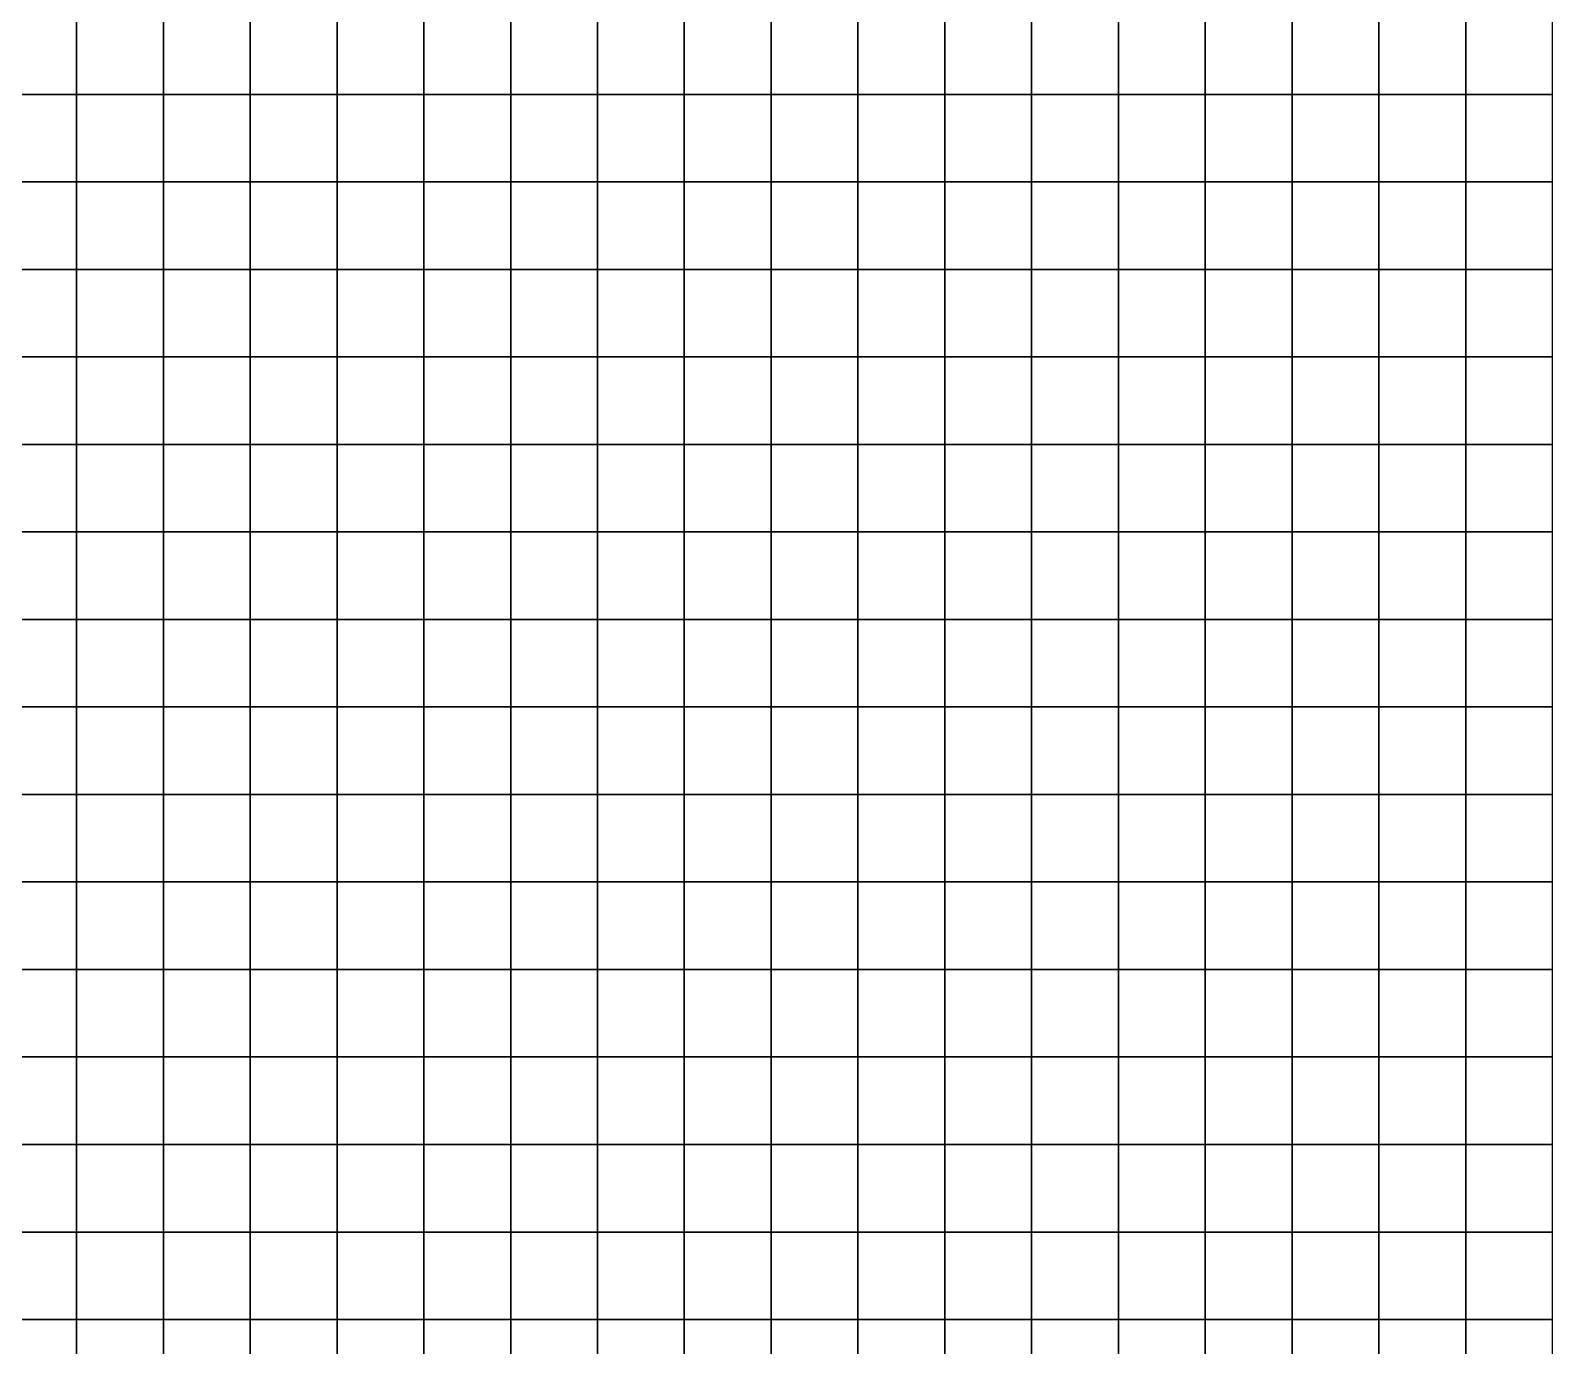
# Model space of a CAD drawing. Header units: metres. Extents: x -5 to 122, y -9 to 115.
# Drawn here: x 87.19 to 122.35, y 29.73 to 60.1 of the extents above; entities that cross this region are included whole.
import ezdxf

# ---------------------------------------------------------------- set-up
doc = ezdxf.new("R2010")
doc.units = ezdxf.units.M
doc.layers.add('terrain', color=7, linetype='Continuous')

msp = doc.modelspace()

# ---------------------------------------------------------------- linework, layer by layer
at = {"layer": 'terrain'}
for points in [[(88.252, 58.621, 1.752), (88.252, 60.642, 1.57), (86.247, 60.642, 1.76), (86.247, 58.621, 1.85)], [(90.258, 58.621, 1.6), (90.258, 60.642, 1.353), (88.252, 60.642, 1.57), (88.252, 58.621, 1.752)], [(92.264, 58.621, 1.332), (92.264, 60.642, 1.103), (90.258, 60.642, 1.353), (90.258, 58.621, 1.6)], [(94.269, 58.621, 1.09), (94.269, 60.642, 1.08), (92.264, 60.642, 1.103), (92.264, 58.621, 1.332)], [(96.275, 58.621, 1.08), (96.275, 60.642, 1.08), (94.269, 60.642, 1.08), (94.269, 58.621, 1.09)], [(98.281, 58.621, 1.08), (98.281, 60.642, 1.08), (96.275, 60.642, 1.08), (96.275, 58.621, 1.08)], [(100.287, 58.621, 1.08), (100.287, 60.642, 1.08), (98.281, 60.642, 1.08), (98.281, 58.621, 1.08)], [(102.292, 58.621, 1.115), (102.292, 60.642, 1.08), (100.287, 60.642, 1.08), (100.287, 58.621, 1.08)], [(104.298, 58.621, 1.08), (104.298, 60.642, 1.08), (102.292, 60.642, 1.08), (102.292, 58.621, 1.115)], [(106.304, 58.621, 1.08), (106.304, 60.642, 1.08), (104.298, 60.642, 1.08), (104.298, 58.621, 1.08)], [(108.31, 58.621, 1.08), (108.31, 60.642, 1.092), (106.304, 60.642, 1.08), (106.304, 58.621, 1.08)], [(110.315, 58.621, 1.247), (110.315, 60.642, 1.168), (108.31, 60.642, 1.092), (108.31, 58.621, 1.08)], [(112.321, 58.621, 1.088), (112.321, 60.642, 1.01), (110.315, 60.642, 1.168), (110.315, 58.621, 1.247)], [(114.327, 58.621, 0.86), (114.327, 60.642, 0.845), (112.321, 60.642, 1.01), (112.321, 58.621, 1.088)], [(116.332, 58.621, 0.808), (116.332, 60.642, 0.768), (114.327, 60.642, 0.845), (114.327, 58.621, 0.86)], [(118.338, 58.621, 0.757), (118.338, 60.642, 0.745), (116.332, 60.642, 0.768), (116.332, 58.621, 0.808)], [(120.344, 58.621, 0.73), (120.344, 60.642, 0.728), (118.338, 60.642, 0.745), (118.338, 58.621, 0.757)], [(122.35, 58.621, 0.688), (122.35, 60.642, 0.655), (120.344, 60.642, 0.728), (120.344, 58.621, 0.73)], [(88.252, 56.6, 1.843), (88.252, 58.621, 1.752), (86.247, 58.621, 1.85), (86.247, 56.6, 1.895)], [(90.258, 56.6, 1.728), (90.258, 58.621, 1.6), (88.252, 58.621, 1.752), (88.252, 56.6, 1.843)], [(92.264, 56.6, 1.515), (92.264, 58.621, 1.332), (90.258, 58.621, 1.6), (90.258, 56.6, 1.728)], [(94.269, 56.6, 1.262), (94.269, 58.621, 1.09), (92.264, 58.621, 1.332), (92.264, 56.6, 1.515)], [(96.275, 56.6, 1.093), (96.275, 58.621, 1.08), (94.269, 58.621, 1.09), (94.269, 56.6, 1.262)], [(98.281, 56.6, 1.085), (98.281, 58.621, 1.08), (96.275, 58.621, 1.08), (96.275, 56.6, 1.093)], [(100.287, 56.6, 1.08), (100.287, 58.621, 1.08), (98.281, 58.621, 1.08), (98.281, 56.6, 1.085)], [(102.292, 56.6, 1.103), (102.292, 58.621, 1.115), (100.287, 58.621, 1.08), (100.287, 56.6, 1.08)], [(104.298, 56.6, 1.08), (104.298, 58.621, 1.08), (102.292, 58.621, 1.115), (102.292, 56.6, 1.103)], [(106.304, 56.6, 1.08), (106.304, 58.621, 1.08), (104.298, 58.621, 1.08), (104.298, 56.6, 1.08)], [(108.31, 56.6, 1.08), (108.31, 58.621, 1.08), (106.304, 58.621, 1.08), (106.304, 56.6, 1.08)], [(110.315, 56.6, 1.26), (110.315, 58.621, 1.247), (108.31, 58.621, 1.08), (108.31, 56.6, 1.08)], [(112.321, 56.6, 1.107), (112.321, 58.621, 1.088), (110.315, 58.621, 1.247), (110.315, 56.6, 1.26)], [(114.327, 56.6, 0.908), (114.327, 58.621, 0.86), (112.321, 58.621, 1.088), (112.321, 56.6, 1.107)], [(116.332, 56.6, 0.85), (116.332, 58.621, 0.808), (114.327, 58.621, 0.86), (114.327, 56.6, 0.908)], [(118.338, 56.6, 0.805), (118.338, 58.621, 0.757), (116.332, 58.621, 0.808), (116.332, 56.6, 0.85)], [(120.344, 56.6, 0.745), (120.344, 58.621, 0.73), (118.338, 58.621, 0.757), (118.338, 56.6, 0.805)], [(122.35, 56.6, 0.735), (122.35, 58.621, 0.688), (120.344, 58.621, 0.73), (120.344, 56.6, 0.745)], [(88.252, 54.579, 1.945), (88.252, 56.6, 1.843), (86.247, 56.6, 1.895), (86.247, 54.579, 1.903)], [(90.258, 54.579, 1.757), (90.258, 56.6, 1.728), (88.252, 56.6, 1.843), (88.252, 54.579, 1.945)], [(92.264, 54.579, 1.6), (92.264, 56.6, 1.515), (90.258, 56.6, 1.728), (90.258, 54.579, 1.757)], [(94.269, 54.579, 1.433), (94.269, 56.6, 1.262), (92.264, 56.6, 1.515), (92.264, 54.579, 1.6)], [(96.275, 54.579, 1.275), (96.275, 56.6, 1.093), (94.269, 56.6, 1.262), (94.269, 54.579, 1.433)], [(98.281, 54.579, 1.132), (98.281, 56.6, 1.085), (96.275, 56.6, 1.093), (96.275, 54.579, 1.275)], [(100.287, 54.579, 1.08), (100.287, 56.6, 1.08), (98.281, 56.6, 1.085), (98.281, 54.579, 1.132)], [(102.292, 54.579, 1.08), (102.292, 56.6, 1.103), (100.287, 56.6, 1.08), (100.287, 54.579, 1.08)], [(104.298, 54.579, 1.08), (104.298, 56.6, 1.08), (102.292, 56.6, 1.103), (102.292, 54.579, 1.08)], [(106.304, 54.579, 1.08), (106.304, 56.6, 1.08), (104.298, 56.6, 1.08), (104.298, 54.579, 1.08)], [(108.31, 54.579, 1.09), (108.31, 56.6, 1.08), (106.304, 56.6, 1.08), (106.304, 54.579, 1.08)], [(110.315, 54.579, 1.162), (110.315, 56.6, 1.26), (108.31, 56.6, 1.08), (108.31, 54.579, 1.09)], [(112.321, 54.579, 1.073), (112.321, 56.6, 1.107), (110.315, 56.6, 1.26), (110.315, 54.579, 1.162)], [(114.327, 54.579, 0.89), (114.327, 56.6, 0.908), (112.321, 56.6, 1.107), (112.321, 54.579, 1.073)], [(116.332, 54.579, 0.868), (116.332, 56.6, 0.85), (114.327, 56.6, 0.908), (114.327, 54.579, 0.89)], [(118.338, 54.579, 0.848), (118.338, 56.6, 0.805), (116.332, 56.6, 0.85), (116.332, 54.579, 0.868)], [(120.344, 54.579, 0.81), (120.344, 56.6, 0.745), (118.338, 56.6, 0.805), (118.338, 54.579, 0.848)], [(122.35, 54.579, 0.785), (122.35, 56.6, 0.735), (120.344, 56.6, 0.745), (120.344, 54.579, 0.81)], [(88.252, 52.559, 1.905), (88.252, 54.579, 1.945), (86.247, 54.579, 1.903), (86.247, 52.559, 1.98)], [(90.258, 52.559, 1.81), (90.258, 54.579, 1.757), (88.252, 54.579, 1.945), (88.252, 52.559, 1.905)], [(92.264, 52.559, 1.67), (92.264, 54.579, 1.6), (90.258, 54.579, 1.757), (90.258, 52.559, 1.81)], [(94.269, 52.559, 1.507), (94.269, 54.579, 1.433), (92.264, 54.579, 1.6), (92.264, 52.559, 1.67)], [(96.275, 52.559, 1.357), (96.275, 54.579, 1.275), (94.269, 54.579, 1.433), (94.269, 52.559, 1.507)], [(98.281, 52.559, 1.205), (98.281, 54.579, 1.132), (96.275, 54.579, 1.275), (96.275, 52.559, 1.357)], [(100.287, 52.559, 1.09), (100.287, 54.579, 1.08), (98.281, 54.579, 1.132), (98.281, 52.559, 1.205)], [(102.292, 52.559, 1.08), (102.292, 54.579, 1.08), (100.287, 54.579, 1.08), (100.287, 52.559, 1.09)], [(104.298, 52.559, 1.08), (104.298, 54.579, 1.08), (102.292, 54.579, 1.08), (102.292, 52.559, 1.08)], [(106.304, 52.559, 1.088), (106.304, 54.579, 1.08), (104.298, 54.579, 1.08), (104.298, 52.559, 1.08)], [(108.31, 52.559, 1.233), (108.31, 54.579, 1.09), (106.304, 54.579, 1.08), (106.304, 52.559, 1.088)], [(110.315, 52.559, 1.153), (110.315, 54.579, 1.162), (108.31, 54.579, 1.09), (108.31, 52.559, 1.233)], [(112.321, 52.559, 1.113), (112.321, 54.579, 1.073), (110.315, 54.579, 1.162), (110.315, 52.559, 1.153)], [(114.327, 52.559, 0.945), (114.327, 54.579, 0.89), (112.321, 54.579, 1.073), (112.321, 52.559, 1.113)], [(116.332, 52.559, 0.838), (116.332, 54.579, 0.868), (114.327, 54.579, 0.89), (114.327, 52.559, 0.945)], [(118.338, 52.559, 0.865), (118.338, 54.579, 0.848), (116.332, 54.579, 0.868), (116.332, 52.559, 0.838)], [(120.344, 52.559, 0.85), (120.344, 54.579, 0.81), (118.338, 54.579, 0.848), (118.338, 52.559, 0.865)], [(122.35, 52.559, 0.838), (122.35, 54.579, 0.785), (120.344, 54.579, 0.81), (120.344, 52.559, 0.85)], [(88.252, 50.538, 1.927), (88.252, 52.559, 1.905), (86.247, 52.559, 1.98), (86.247, 50.538, 2.035)], [(90.258, 50.538, 1.735), (90.258, 52.559, 1.81), (88.252, 52.559, 1.905), (88.252, 50.538, 1.927)], [(92.264, 50.538, 1.623), (92.264, 52.559, 1.67), (90.258, 52.559, 1.81), (90.258, 50.538, 1.735)], [(94.269, 50.538, 1.533), (94.269, 52.559, 1.507), (92.264, 52.559, 1.67), (92.264, 50.538, 1.623)], [(96.275, 50.538, 1.395), (96.275, 52.559, 1.357), (94.269, 52.559, 1.507), (94.269, 50.538, 1.533)], [(98.281, 50.538, 1.3), (98.281, 52.559, 1.205), (96.275, 52.559, 1.357), (96.275, 50.538, 1.395)], [(100.287, 50.538, 1.228), (100.287, 52.559, 1.09), (98.281, 52.559, 1.205), (98.281, 50.538, 1.3)], [(102.292, 50.538, 1.17), (102.292, 52.559, 1.08), (100.287, 52.559, 1.09), (100.287, 50.538, 1.228)], [(104.298, 50.538, 1.225), (104.298, 52.559, 1.08), (102.292, 52.559, 1.08), (102.292, 50.538, 1.17)], [(106.304, 50.538, 1.31), (106.304, 52.559, 1.088), (104.298, 52.559, 1.08), (104.298, 50.538, 1.225)], [(108.31, 50.538, 1.787), (108.31, 52.559, 1.233), (106.304, 52.559, 1.088), (106.304, 50.538, 1.31)], [(110.315, 50.538, 1.842), (110.315, 52.559, 1.153), (108.31, 52.559, 1.233), (108.31, 50.538, 1.787)], [(112.321, 50.538, 1.165), (112.321, 52.559, 1.113), (110.315, 52.559, 1.153), (110.315, 50.538, 1.842)], [(114.327, 50.538, 1.02), (114.327, 52.559, 0.945), (112.321, 52.559, 1.113), (112.321, 50.538, 1.165)], [(116.332, 50.538, 0.89), (116.332, 52.559, 0.838), (114.327, 52.559, 0.945), (114.327, 50.538, 1.02)], [(118.338, 50.538, 0.87), (118.338, 52.559, 0.865), (116.332, 52.559, 0.838), (116.332, 50.538, 0.89)], [(120.344, 50.538, 0.877), (120.344, 52.559, 0.85), (118.338, 52.559, 0.865), (118.338, 50.538, 0.87)], [(122.35, 50.538, 0.86), (122.35, 52.559, 0.838), (120.344, 52.559, 0.85), (120.344, 50.538, 0.877)], [(88.252, 48.517, 1.895), (88.252, 50.538, 1.927), (86.247, 50.538, 2.035), (86.247, 48.517, 1.978)], [(90.258, 48.517, 1.768), (90.258, 50.538, 1.735), (88.252, 50.538, 1.927), (88.252, 48.517, 1.895)], [(92.264, 48.517, 1.66), (92.264, 50.538, 1.623), (90.258, 50.538, 1.735), (90.258, 48.517, 1.768)], [(94.269, 48.517, 1.548), (94.269, 50.538, 1.533), (92.264, 50.538, 1.623), (92.264, 48.517, 1.66)], [(96.275, 48.517, 1.455), (96.275, 50.538, 1.395), (94.269, 50.538, 1.533), (94.269, 48.517, 1.548)], [(98.281, 48.517, 1.348), (98.281, 50.538, 1.3), (96.275, 50.538, 1.395), (96.275, 48.517, 1.455)], [(100.287, 48.517, 1.25), (100.287, 50.538, 1.228), (98.281, 50.538, 1.3), (98.281, 48.517, 1.348)], [(102.292, 48.517, 1.36), (102.292, 50.538, 1.17), (100.287, 50.538, 1.228), (100.287, 48.517, 1.25)], [(104.298, 48.517, 1.465), (104.298, 50.538, 1.225), (102.292, 50.538, 1.17), (102.292, 48.517, 1.36)], [(106.304, 48.517, 1.823), (106.304, 50.538, 1.31), (104.298, 50.538, 1.225), (104.298, 48.517, 1.465)], [(108.31, 48.517, 2.052), (108.31, 50.538, 1.787), (106.304, 50.538, 1.31), (106.304, 48.517, 1.823)], [(110.315, 48.517, 2.1), (110.315, 50.538, 1.842), (108.31, 50.538, 1.787), (108.31, 48.517, 2.052)], [(112.321, 48.517, 1.912), (112.321, 50.538, 1.165), (110.315, 50.538, 1.842), (110.315, 48.517, 2.1)], [(114.327, 48.517, 1.183), (114.327, 50.538, 1.02), (112.321, 50.538, 1.165), (112.321, 48.517, 1.912)], [(116.332, 48.517, 0.915), (116.332, 50.538, 0.89), (114.327, 50.538, 1.02), (114.327, 48.517, 1.183)], [(118.338, 48.517, 0.908), (118.338, 50.538, 0.87), (116.332, 50.538, 0.89), (116.332, 48.517, 0.915)], [(120.344, 48.517, 0.88), (120.344, 50.538, 0.877), (118.338, 50.538, 0.87), (118.338, 48.517, 0.908)], [(122.35, 48.517, 0.885), (122.35, 50.538, 0.86), (120.344, 50.538, 0.877), (120.344, 48.517, 0.88)], [(88.252, 46.497, 1.86), (88.252, 48.517, 1.895), (86.247, 48.517, 1.978), (86.247, 46.497, 1.933)], [(90.258, 46.497, 1.778), (90.258, 48.517, 1.768), (88.252, 48.517, 1.895), (88.252, 46.497, 1.86)], [(92.264, 46.497, 1.655), (92.264, 48.517, 1.66), (90.258, 48.517, 1.768), (90.258, 46.497, 1.778)], [(94.269, 46.497, 1.555), (94.269, 48.517, 1.548), (92.264, 48.517, 1.66), (92.264, 46.497, 1.655)], [(96.275, 46.497, 1.465), (96.275, 48.517, 1.455), (94.269, 48.517, 1.548), (94.269, 46.497, 1.555)], [(98.281, 46.497, 1.393), (98.281, 48.517, 1.348), (96.275, 48.517, 1.455), (96.275, 46.497, 1.465)], [(100.287, 46.497, 1.302), (100.287, 48.517, 1.25), (98.281, 48.517, 1.348), (98.281, 46.497, 1.393)], [(102.292, 46.497, 1.233), (102.292, 48.517, 1.36), (100.287, 48.517, 1.25), (100.287, 46.497, 1.302)], [(104.298, 46.497, 1.213), (104.298, 48.517, 1.465), (102.292, 48.517, 1.36), (102.292, 46.497, 1.233)], [(106.304, 46.497, 1.482), (106.304, 48.517, 1.823), (104.298, 48.517, 1.465), (104.298, 46.497, 1.213)], [(108.31, 46.497, 1.985), (108.31, 48.517, 2.052), (106.304, 48.517, 1.823), (106.304, 46.497, 1.482)], [(110.315, 46.497, 1.895), (110.315, 48.517, 2.1), (108.31, 48.517, 2.052), (108.31, 46.497, 1.985)], [(112.321, 46.497, 1.365), (112.321, 48.517, 1.912), (110.315, 48.517, 2.1), (110.315, 46.497, 1.895)], [(114.327, 46.497, 1.145), (114.327, 48.517, 1.183), (112.321, 48.517, 1.912), (112.321, 46.497, 1.365)], [(116.332, 46.497, 0.912), (116.332, 48.517, 0.915), (114.327, 48.517, 1.183), (114.327, 46.497, 1.145)], [(118.338, 46.497, 0.935), (118.338, 48.517, 0.908), (116.332, 48.517, 0.915), (116.332, 46.497, 0.912)], [(120.344, 46.497, 0.933), (120.344, 48.517, 0.88), (118.338, 48.517, 0.908), (118.338, 46.497, 0.935)], [(122.35, 46.497, 0.905), (122.35, 48.517, 0.885), (120.344, 48.517, 0.88), (120.344, 46.497, 0.933)], [(88.252, 44.476, 1.83), (88.252, 46.497, 1.86), (86.247, 46.497, 1.933), (86.247, 44.476, 1.903)], [(90.258, 44.476, 1.762), (90.258, 46.497, 1.778), (88.252, 46.497, 1.86), (88.252, 44.476, 1.83)], [(92.264, 44.476, 1.665), (92.264, 46.497, 1.655), (90.258, 46.497, 1.778), (90.258, 44.476, 1.762)], [(94.269, 44.476, 1.562), (94.269, 46.497, 1.555), (92.264, 46.497, 1.655), (92.264, 44.476, 1.665)], [(96.275, 44.476, 1.503), (96.275, 46.497, 1.465), (94.269, 46.497, 1.555), (94.269, 44.476, 1.562)], [(98.281, 44.476, 1.433), (98.281, 46.497, 1.393), (96.275, 46.497, 1.465), (96.275, 44.476, 1.503)], [(100.287, 44.476, 1.342), (100.287, 46.497, 1.302), (98.281, 46.497, 1.393), (98.281, 44.476, 1.433)], [(102.292, 44.476, 1.225), (102.292, 46.497, 1.233), (100.287, 46.497, 1.302), (100.287, 44.476, 1.342)], [(104.298, 44.476, 1.173), (104.298, 46.497, 1.213), (102.292, 46.497, 1.233), (102.292, 44.476, 1.225)], [(106.304, 44.476, 1.16), (106.304, 46.497, 1.482), (104.298, 46.497, 1.213), (104.298, 44.476, 1.173)], [(108.31, 44.476, 1.168), (108.31, 46.497, 1.985), (106.304, 46.497, 1.482), (106.304, 44.476, 1.16)], [(110.315, 44.476, 1.123), (110.315, 46.497, 1.895), (108.31, 46.497, 1.985), (108.31, 44.476, 1.168)], [(112.321, 44.476, 1.035), (112.321, 46.497, 1.365), (110.315, 46.497, 1.895), (110.315, 44.476, 1.123)], [(114.327, 44.476, 1.058), (114.327, 46.497, 1.145), (112.321, 46.497, 1.365), (112.321, 44.476, 1.035)], [(116.332, 44.476, 0.93), (116.332, 46.497, 0.912), (114.327, 46.497, 1.145), (114.327, 44.476, 1.058)], [(118.338, 44.476, 0.955), (118.338, 46.497, 0.935), (116.332, 46.497, 0.912), (116.332, 44.476, 0.93)], [(120.344, 44.476, 0.967), (120.344, 46.497, 0.933), (118.338, 46.497, 0.935), (118.338, 44.476, 0.955)], [(122.35, 44.476, 0.923), (122.35, 46.497, 0.905), (120.344, 46.497, 0.933), (120.344, 44.476, 0.967)], [(88.252, 42.455, 1.855), (88.252, 44.476, 1.83), (86.247, 44.476, 1.903), (86.247, 42.455, 1.935)], [(90.258, 42.455, 1.783), (90.258, 44.476, 1.762), (88.252, 44.476, 1.83), (88.252, 42.455, 1.855)], [(92.264, 42.455, 1.69), (92.264, 44.476, 1.665), (90.258, 44.476, 1.762), (90.258, 42.455, 1.783)], [(94.269, 42.455, 1.595), (94.269, 44.476, 1.562), (92.264, 44.476, 1.665), (92.264, 42.455, 1.69)], [(96.275, 42.455, 1.507), (96.275, 44.476, 1.503), (94.269, 44.476, 1.562), (94.269, 42.455, 1.595)], [(98.281, 42.455, 1.427), (98.281, 44.476, 1.433), (96.275, 44.476, 1.503), (96.275, 42.455, 1.507)], [(100.287, 42.455, 1.335), (100.287, 44.476, 1.342), (98.281, 44.476, 1.433), (98.281, 42.455, 1.427)], [(102.292, 42.455, 1.24), (102.292, 44.476, 1.225), (100.287, 44.476, 1.342), (100.287, 42.455, 1.335)], [(104.298, 42.455, 1.165), (104.298, 44.476, 1.173), (102.292, 44.476, 1.225), (102.292, 42.455, 1.24)], [(106.304, 42.455, 1.127), (106.304, 44.476, 1.16), (104.298, 44.476, 1.173), (104.298, 42.455, 1.165)], [(108.31, 42.455, 1.09), (108.31, 44.476, 1.168), (106.304, 44.476, 1.16), (106.304, 42.455, 1.127)], [(110.315, 42.455, 1.15), (110.315, 44.476, 1.123), (108.31, 44.476, 1.168), (108.31, 42.455, 1.09)], [(112.321, 42.455, 1.045), (112.321, 44.476, 1.035), (110.315, 44.476, 1.123), (110.315, 42.455, 1.15)], [(114.327, 42.455, 1.043), (114.327, 44.476, 1.058), (112.321, 44.476, 1.035), (112.321, 42.455, 1.045)], [(116.332, 42.455, 0.95), (116.332, 44.476, 0.93), (114.327, 44.476, 1.058), (114.327, 42.455, 1.043)], [(118.338, 42.455, 0.945), (118.338, 44.476, 0.955), (116.332, 44.476, 0.93), (116.332, 42.455, 0.95)], [(120.344, 42.455, 0.96), (120.344, 44.476, 0.967), (118.338, 44.476, 0.955), (118.338, 42.455, 0.945)], [(122.35, 42.455, 0.942), (122.35, 44.476, 0.923), (120.344, 44.476, 0.967), (120.344, 42.455, 0.96)], [(88.252, 40.435, 1.882), (88.252, 42.455, 1.855), (86.247, 42.455, 1.935), (86.247, 40.435, 1.972)], [(90.258, 40.435, 1.81), (90.258, 42.455, 1.783), (88.252, 42.455, 1.855), (88.252, 40.435, 1.882)], [(92.264, 40.435, 1.71), (92.264, 42.455, 1.69), (90.258, 42.455, 1.783), (90.258, 40.435, 1.81)], [(94.269, 40.435, 1.613), (94.269, 42.455, 1.595), (92.264, 42.455, 1.69), (92.264, 40.435, 1.71)], [(96.275, 40.435, 1.505), (96.275, 42.455, 1.507), (94.269, 42.455, 1.595), (94.269, 40.435, 1.613)], [(98.281, 40.435, 1.395), (98.281, 42.455, 1.427), (96.275, 42.455, 1.507), (96.275, 40.435, 1.505)], [(100.287, 40.435, 1.317), (100.287, 42.455, 1.335), (98.281, 42.455, 1.427), (98.281, 40.435, 1.395)], [(102.292, 40.435, 1.245), (102.292, 42.455, 1.24), (100.287, 42.455, 1.335), (100.287, 40.435, 1.317)], [(104.298, 40.435, 1.155), (104.298, 42.455, 1.165), (102.292, 42.455, 1.24), (102.292, 40.435, 1.245)], [(106.304, 40.435, 1.113), (106.304, 42.455, 1.127), (104.298, 42.455, 1.165), (104.298, 40.435, 1.155)], [(108.31, 40.435, 1.085), (108.31, 42.455, 1.09), (106.304, 42.455, 1.127), (106.304, 40.435, 1.113)], [(110.315, 40.435, 1.067), (110.315, 42.455, 1.15), (108.31, 42.455, 1.09), (108.31, 40.435, 1.085)], [(112.321, 40.435, 1.022), (112.321, 42.455, 1.045), (110.315, 42.455, 1.15), (110.315, 40.435, 1.067)], [(114.327, 40.435, 1.013), (114.327, 42.455, 1.043), (112.321, 42.455, 1.045), (112.321, 40.435, 1.022)], [(116.332, 40.435, 0.96), (116.332, 42.455, 0.95), (114.327, 42.455, 1.043), (114.327, 40.435, 1.013)], [(118.338, 40.435, 0.927), (118.338, 42.455, 0.945), (116.332, 42.455, 0.95), (116.332, 40.435, 0.96)], [(120.344, 40.435, 0.963), (120.344, 42.455, 0.96), (118.338, 42.455, 0.945), (118.338, 40.435, 0.927)], [(122.35, 40.435, 0.96), (122.35, 42.455, 0.942), (120.344, 42.455, 0.96), (120.344, 40.435, 0.963)], [(88.252, 38.414, 1.92), (88.252, 40.435, 1.882), (86.247, 40.435, 1.972), (86.247, 38.414, 1.98)], [(90.258, 38.414, 1.825), (90.258, 40.435, 1.81), (88.252, 40.435, 1.882), (88.252, 38.414, 1.92)], [(92.264, 38.414, 1.72), (92.264, 40.435, 1.71), (90.258, 40.435, 1.81), (90.258, 38.414, 1.825)], [(94.269, 38.414, 1.575), (94.269, 40.435, 1.613), (92.264, 40.435, 1.71), (92.264, 38.414, 1.72)], [(96.275, 38.414, 1.472), (96.275, 40.435, 1.505), (94.269, 40.435, 1.613), (94.269, 38.414, 1.575)], [(98.281, 38.414, 1.395), (98.281, 40.435, 1.395), (96.275, 40.435, 1.505), (96.275, 38.414, 1.472)], [(100.287, 38.414, 1.285), (100.287, 40.435, 1.317), (98.281, 40.435, 1.395), (98.281, 38.414, 1.395)], [(102.292, 38.414, 1.215), (102.292, 40.435, 1.245), (100.287, 40.435, 1.317), (100.287, 38.414, 1.285)], [(104.298, 38.414, 1.16), (104.298, 40.435, 1.155), (102.292, 40.435, 1.245), (102.292, 38.414, 1.215)], [(106.304, 38.414, 1.09), (106.304, 40.435, 1.113), (104.298, 40.435, 1.155), (104.298, 38.414, 1.16)], [(108.31, 38.414, 1.075), (108.31, 40.435, 1.085), (106.304, 40.435, 1.113), (106.304, 38.414, 1.09)], [(110.315, 38.414, 1.08), (110.315, 40.435, 1.067), (108.31, 40.435, 1.085), (108.31, 38.414, 1.075)], [(112.321, 38.414, 1.037), (112.321, 40.435, 1.022), (110.315, 40.435, 1.067), (110.315, 38.414, 1.08)], [(114.327, 38.414, 1.055), (114.327, 40.435, 1.013), (112.321, 40.435, 1.022), (112.321, 38.414, 1.037)], [(116.332, 38.414, 0.97), (116.332, 40.435, 0.96), (114.327, 40.435, 1.013), (114.327, 38.414, 1.055)], [(118.338, 38.414, 0.94), (118.338, 40.435, 0.927), (116.332, 40.435, 0.96), (116.332, 38.414, 0.97)], [(120.344, 38.414, 0.948), (120.344, 40.435, 0.963), (118.338, 40.435, 0.927), (118.338, 38.414, 0.94)], [(122.35, 38.414, 0.978), (122.35, 40.435, 0.96), (120.344, 40.435, 0.963), (120.344, 38.414, 0.948)], [(88.252, 36.393, 1.912), (88.252, 38.414, 1.92), (86.247, 38.414, 1.98), (86.247, 36.393, 1.967)], [(90.258, 36.393, 1.808), (90.258, 38.414, 1.825), (88.252, 38.414, 1.92), (88.252, 36.393, 1.912)], [(92.264, 36.393, 1.665), (92.264, 38.414, 1.72), (90.258, 38.414, 1.825), (90.258, 36.393, 1.808)], [(94.269, 36.393, 1.528), (94.269, 38.414, 1.575), (92.264, 38.414, 1.72), (92.264, 36.393, 1.665)], [(96.275, 36.393, 1.475), (96.275, 38.414, 1.472), (94.269, 38.414, 1.575), (94.269, 36.393, 1.528)], [(98.281, 36.393, 1.382), (98.281, 38.414, 1.395), (96.275, 38.414, 1.472), (96.275, 36.393, 1.475)], [(100.287, 36.393, 1.28), (100.287, 38.414, 1.285), (98.281, 38.414, 1.395), (98.281, 36.393, 1.382)], [(102.292, 36.393, 1.207), (102.292, 38.414, 1.215), (100.287, 38.414, 1.285), (100.287, 36.393, 1.28)], [(104.298, 36.393, 1.168), (104.298, 38.414, 1.16), (102.292, 38.414, 1.215), (102.292, 36.393, 1.207)], [(106.304, 36.393, 1.103), (106.304, 38.414, 1.09), (104.298, 38.414, 1.16), (104.298, 36.393, 1.168)], [(108.31, 36.393, 1.065), (108.31, 38.414, 1.075), (106.304, 38.414, 1.09), (106.304, 36.393, 1.103)], [(110.315, 36.393, 1.098), (110.315, 38.414, 1.08), (108.31, 38.414, 1.075), (108.31, 36.393, 1.065)], [(112.321, 36.393, 1.04), (112.321, 38.414, 1.037), (110.315, 38.414, 1.08), (110.315, 36.393, 1.098)], [(114.327, 36.393, 1.103), (114.327, 38.414, 1.055), (112.321, 38.414, 1.037), (112.321, 36.393, 1.04)], [(116.332, 36.393, 0.997), (116.332, 38.414, 0.97), (114.327, 38.414, 1.055), (114.327, 36.393, 1.103)], [(118.338, 36.393, 0.98), (118.338, 38.414, 0.94), (116.332, 38.414, 0.97), (116.332, 36.393, 0.997)], [(120.344, 36.393, 0.975), (120.344, 38.414, 0.948), (118.338, 38.414, 0.94), (118.338, 36.393, 0.98)], [(122.35, 36.393, 0.97), (122.35, 38.414, 0.978), (120.344, 38.414, 0.948), (120.344, 36.393, 0.975)], [(88.252, 34.373, 1.875), (88.252, 36.393, 1.912), (86.247, 36.393, 1.967), (86.247, 34.373, 1.91)], [(90.258, 34.373, 1.763), (90.258, 36.393, 1.808), (88.252, 36.393, 1.912), (88.252, 34.373, 1.875)], [(92.264, 34.373, 1.605), (92.264, 36.393, 1.665), (90.258, 36.393, 1.808), (90.258, 34.373, 1.763)], [(94.269, 34.373, 1.478), (94.269, 36.393, 1.528), (92.264, 36.393, 1.665), (92.264, 34.373, 1.605)], [(96.275, 34.373, 1.44), (96.275, 36.393, 1.475), (94.269, 36.393, 1.528), (94.269, 34.373, 1.478)], [(98.281, 34.373, 1.353), (98.281, 36.393, 1.382), (96.275, 36.393, 1.475), (96.275, 34.373, 1.44)], [(100.287, 34.373, 1.293), (100.287, 36.393, 1.28), (98.281, 36.393, 1.382), (98.281, 34.373, 1.353)], [(102.292, 34.373, 1.23), (102.292, 36.393, 1.207), (100.287, 36.393, 1.28), (100.287, 34.373, 1.293)], [(104.298, 34.373, 1.153), (104.298, 36.393, 1.168), (102.292, 36.393, 1.207), (102.292, 34.373, 1.23)], [(106.304, 34.373, 1.105), (106.304, 36.393, 1.103), (104.298, 36.393, 1.168), (104.298, 34.373, 1.153)], [(108.31, 34.373, 1.077), (108.31, 36.393, 1.065), (106.304, 36.393, 1.103), (106.304, 34.373, 1.105)], [(110.315, 34.373, 1.09), (110.315, 36.393, 1.098), (108.31, 36.393, 1.065), (108.31, 34.373, 1.077)], [(112.321, 34.373, 1.037), (112.321, 36.393, 1.04), (110.315, 36.393, 1.098), (110.315, 34.373, 1.09)], [(114.327, 34.373, 1.05), (114.327, 36.393, 1.103), (112.321, 36.393, 1.04), (112.321, 34.373, 1.037)], [(116.332, 34.373, 1.01), (116.332, 36.393, 0.997), (114.327, 36.393, 1.103), (114.327, 34.373, 1.05)], [(118.338, 34.373, 0.987), (118.338, 36.393, 0.98), (116.332, 36.393, 0.997), (116.332, 34.373, 1.01)], [(120.344, 34.373, 0.967), (120.344, 36.393, 0.975), (118.338, 36.393, 0.98), (118.338, 34.373, 0.987)], [(122.35, 34.373, 0.957), (122.35, 36.393, 0.97), (120.344, 36.393, 0.975), (120.344, 34.373, 0.967)], [(88.252, 32.352, 1.823), (88.252, 34.373, 1.875), (86.247, 34.373, 1.91), (86.247, 32.352, 1.887)], [(90.258, 32.352, 1.685), (90.258, 34.373, 1.763), (88.252, 34.373, 1.875), (88.252, 32.352, 1.823)], [(92.264, 32.352, 1.55), (92.264, 34.373, 1.605), (90.258, 34.373, 1.763), (90.258, 32.352, 1.685)], [(94.269, 32.352, 1.448), (94.269, 34.373, 1.478), (92.264, 34.373, 1.605), (92.264, 32.352, 1.55)], [(96.275, 32.352, 1.388), (96.275, 34.373, 1.44), (94.269, 34.373, 1.478), (94.269, 32.352, 1.448)], [(98.281, 32.352, 1.323), (98.281, 34.373, 1.353), (96.275, 34.373, 1.44), (96.275, 32.352, 1.388)], [(100.287, 32.352, 1.247), (100.287, 34.373, 1.293), (98.281, 34.373, 1.353), (98.281, 32.352, 1.323)], [(102.292, 32.352, 1.175), (102.292, 34.373, 1.23), (100.287, 34.373, 1.293), (100.287, 32.352, 1.247)], [(104.298, 32.352, 1.125), (104.298, 34.373, 1.153), (102.292, 34.373, 1.23), (102.292, 32.352, 1.175)], [(106.304, 32.352, 1.075), (106.304, 34.373, 1.105), (104.298, 34.373, 1.153), (104.298, 32.352, 1.125)], [(108.31, 32.352, 1.09), (108.31, 34.373, 1.077), (106.304, 34.373, 1.105), (106.304, 32.352, 1.075)], [(110.315, 32.352, 1.097), (110.315, 34.373, 1.09), (108.31, 34.373, 1.077), (108.31, 32.352, 1.09)], [(112.321, 32.352, 1.06), (112.321, 34.373, 1.037), (110.315, 34.373, 1.09), (110.315, 32.352, 1.097)], [(114.327, 32.352, 1.08), (114.327, 34.373, 1.05), (112.321, 34.373, 1.037), (112.321, 32.352, 1.06)], [(116.332, 32.352, 1.022), (116.332, 34.373, 1.01), (114.327, 34.373, 1.05), (114.327, 32.352, 1.08)], [(118.338, 32.352, 0.98), (118.338, 34.373, 0.987), (116.332, 34.373, 1.01), (116.332, 32.352, 1.022)], [(120.344, 32.352, 0.978), (120.344, 34.373, 0.967), (118.338, 34.373, 0.987), (118.338, 32.352, 0.98)], [(122.35, 32.352, 0.945), (122.35, 34.373, 0.957), (120.344, 34.373, 0.967), (120.344, 32.352, 0.978)], [(88.252, 30.331, 1.735), (88.252, 32.352, 1.823), (86.247, 32.352, 1.887), (86.247, 30.331, 1.835)], [(90.258, 30.331, 1.59), (90.258, 32.352, 1.685), (88.252, 32.352, 1.823), (88.252, 30.331, 1.735)], [(92.264, 30.331, 1.5), (92.264, 32.352, 1.55), (90.258, 32.352, 1.685), (90.258, 30.331, 1.59)], [(94.269, 30.331, 1.427), (94.269, 32.352, 1.448), (92.264, 32.352, 1.55), (92.264, 30.331, 1.5)], [(96.275, 30.331, 1.345), (96.275, 32.352, 1.388), (94.269, 32.352, 1.448), (94.269, 30.331, 1.427)], [(98.281, 30.331, 1.272), (98.281, 32.352, 1.323), (96.275, 32.352, 1.388), (96.275, 30.331, 1.345)], [(100.287, 30.331, 1.185), (100.287, 32.352, 1.247), (98.281, 32.352, 1.323), (98.281, 30.331, 1.272)], [(102.292, 30.331, 1.135), (102.292, 32.352, 1.175), (100.287, 32.352, 1.247), (100.287, 30.331, 1.185)], [(104.298, 30.331, 1.095), (104.298, 32.352, 1.125), (102.292, 32.352, 1.175), (102.292, 30.331, 1.135)], [(106.304, 30.331, 1.065), (106.304, 32.352, 1.075), (104.298, 32.352, 1.125), (104.298, 30.331, 1.095)], [(108.31, 30.331, 1.113), (108.31, 32.352, 1.09), (106.304, 32.352, 1.075), (106.304, 30.331, 1.065)], [(110.315, 30.331, 1.095), (110.315, 32.352, 1.097), (108.31, 32.352, 1.09), (108.31, 30.331, 1.113)], [(112.321, 30.331, 1.02), (112.321, 32.352, 1.06), (110.315, 32.352, 1.097), (110.315, 30.331, 1.095)], [(114.327, 30.331, 1.075), (114.327, 32.352, 1.08), (112.321, 32.352, 1.06), (112.321, 30.331, 1.02)], [(116.332, 30.331, 1.007), (116.332, 32.352, 1.022), (114.327, 32.352, 1.08), (114.327, 30.331, 1.075)], [(118.338, 30.331, 0.995), (118.338, 32.352, 0.98), (116.332, 32.352, 1.022), (116.332, 30.331, 1.007)], [(120.344, 30.331, 0.967), (120.344, 32.352, 0.978), (118.338, 32.352, 0.98), (118.338, 30.331, 0.995)], [(122.35, 30.331, 0.933), (122.35, 32.352, 0.945), (120.344, 32.352, 0.978), (120.344, 30.331, 0.967)], [(88.252, 28.31, 1.64), (88.252, 30.331, 1.735), (86.247, 30.331, 1.835), (86.247, 28.31, 1.753)], [(90.258, 28.31, 1.525), (90.258, 30.331, 1.59), (88.252, 30.331, 1.735), (88.252, 28.31, 1.64)], [(92.264, 28.31, 1.442), (92.264, 30.331, 1.5), (90.258, 30.331, 1.59), (90.258, 28.31, 1.525)], [(94.269, 28.31, 1.368), (94.269, 30.331, 1.427), (92.264, 30.331, 1.5), (92.264, 28.31, 1.442)], [(96.275, 28.31, 1.28), (96.275, 30.331, 1.345), (94.269, 30.331, 1.427), (94.269, 28.31, 1.368)], [(98.281, 28.31, 1.285), (98.281, 30.331, 1.272), (96.275, 30.331, 1.345), (96.275, 28.31, 1.28)], [(100.287, 28.31, 1.145), (100.287, 30.331, 1.185), (98.281, 30.331, 1.272), (98.281, 28.31, 1.285)], [(102.292, 28.31, 1.11), (102.292, 30.331, 1.135), (100.287, 30.331, 1.185), (100.287, 28.31, 1.145)], [(104.298, 28.31, 1.088), (104.298, 30.331, 1.095), (102.292, 30.331, 1.135), (102.292, 28.31, 1.11)], [(106.304, 28.31, 1.075), (106.304, 30.331, 1.065), (104.298, 30.331, 1.095), (104.298, 28.31, 1.088)], [(108.31, 28.31, 1.075), (108.31, 30.331, 1.113), (106.304, 30.331, 1.065), (106.304, 28.31, 1.075)], [(110.315, 28.31, 1.067), (110.315, 30.331, 1.095), (108.31, 30.331, 1.113), (108.31, 28.31, 1.075)], [(112.321, 28.31, 1.043), (112.321, 30.331, 1.02), (110.315, 30.331, 1.095), (110.315, 28.31, 1.067)], [(114.327, 28.31, 1.048), (114.327, 30.331, 1.075), (112.321, 30.331, 1.02), (112.321, 28.31, 1.043)], [(116.332, 28.31, 0.975), (116.332, 30.331, 1.007), (114.327, 30.331, 1.075), (114.327, 28.31, 1.048)], [(118.338, 28.31, 0.958), (118.338, 30.331, 0.995), (116.332, 30.331, 1.007), (116.332, 28.31, 0.975)], [(120.344, 28.31, 0.945), (120.344, 30.331, 0.967), (118.338, 30.331, 0.995), (118.338, 28.31, 0.958)], [(122.35, 28.31, 0.903), (122.35, 30.331, 0.933), (120.344, 30.331, 0.967), (120.344, 28.31, 0.945)]]:
    msp.add_3dface(points, dxfattribs=at)

doc.saveas('drawing.dxf')
